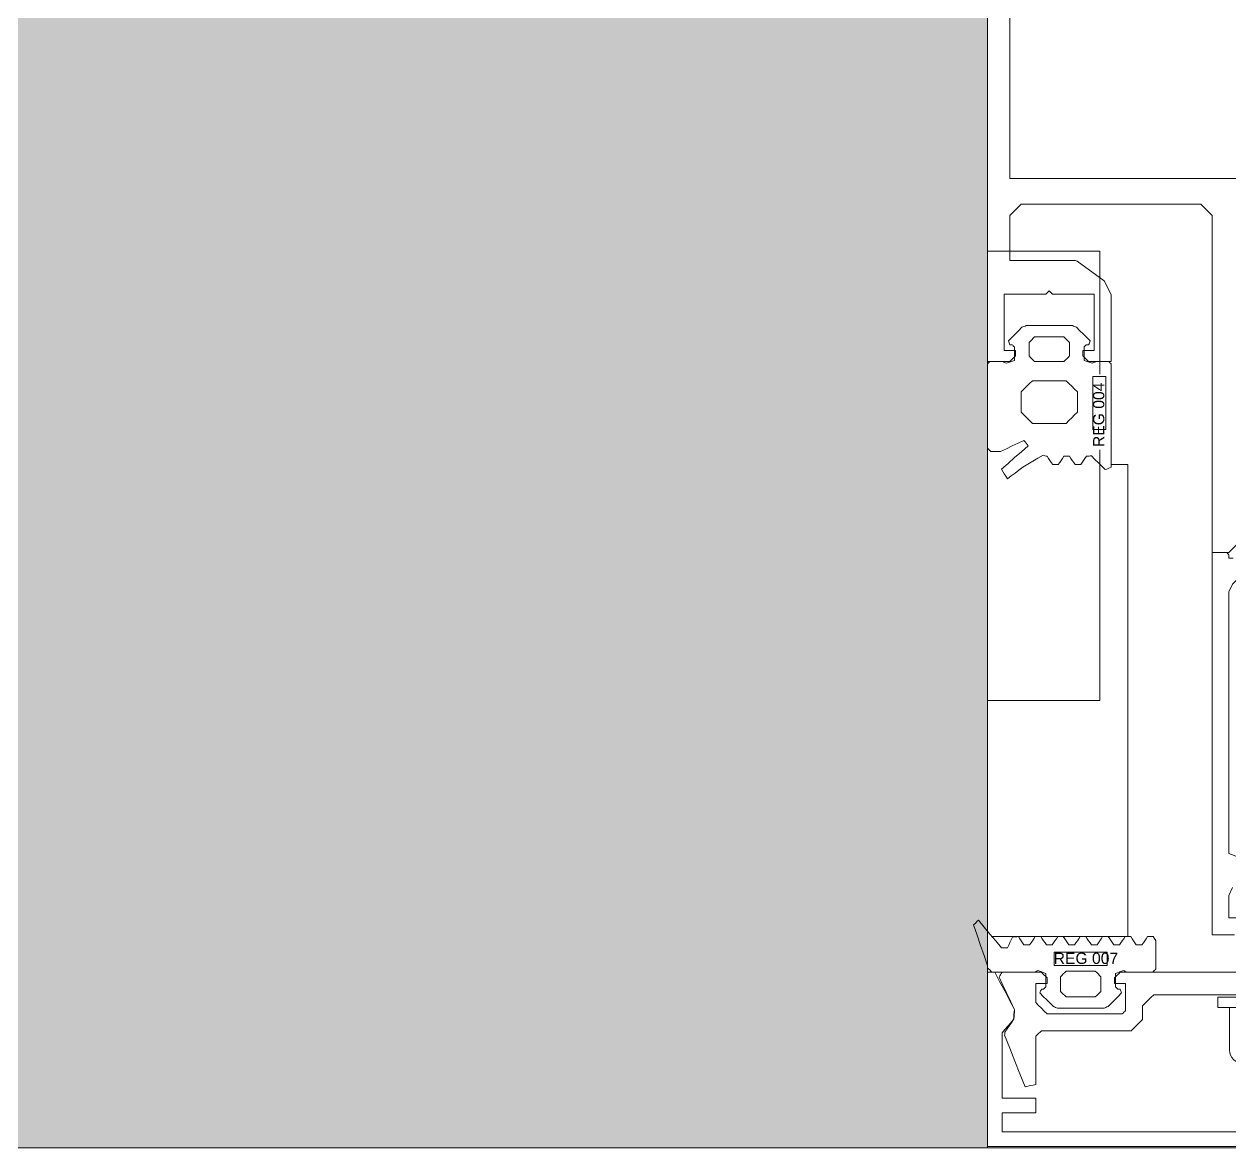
# Model space of a CAD drawing. Header units: millimetres. Extents: x -68946 to 690821, y -552984 to 293768.
# Drawn here: x 125832.1 to 125939.5, y -218780.9 to -218680.9 of the extents above; entities that cross this region are included whole.
import ezdxf

# ---------------------------------------------------------------- set-up
doc = ezdxf.new("R2010")
doc.units = ezdxf.units.MM
for name, color, linetype, lineweight in [('A-GLAZ-____-OTLN', 250, 'Continuous', 5), ('A-GLAZ-CURT-OTLN', 250, 'Continuous', 5), ('A-GLAZ-CWMG-MCUT', 250, 'Continuous', 9), ('A-GLAZ-CWMG-OTLN', 250, 'Continuous', 5), ('G-XREF-____-OTLN', 250, 'Continuous', 9), ('I-WALL-____-OTLN', 250, 'Continuous', 9)]:
    doc.layers.add(name, color=color, linetype=linetype, lineweight=lineweight)
doc.styles.add('Arial', font='arial.ttf', dxfattribs={"height": 1})

# ---------------------------------------------------------------- blocks, each defined once
blk = doc.blocks.new('PNS_Панель прямоугольная2 - Нр_Стекло - 40мм-V48-АР1_Маркировочный план 3 этажа секция 2_3')
at = {"layer": 'A-GLAZ-____-OTLN'}
h = blk.add_hatch(dxfattribs=at)
h.set_pattern_fill('FP_30', color=256, style=0, pattern_type=2)
h.set_pattern_definition([(45, (-97460, -39714.82), (-282.8427, 282.8427), [200, -600]), (45, (-97660, -39814.82), (-282.8427, 282.8427), [600, -200]), (45, (-97260, -39914.82), (-282.8427, 282.8427), [200, -600])])
h.paths.add_polyline_path([(-505, 28.09), (-507.68, 28.09), (-506.69, 30.02)])
h.paths.add_polyline_path([(-505, 0), (-505, 24.34), (-507.73, 22.9), (-508, 25.67), (-505, 26.22), (-506.74, 27.47), (-505, 28.09), (-505, 40), (-515, 40), (-514.31, 30.02), (-513, 27.47), (-513, 26.57), (-513.35, 25.37), (-513, 24.82), (-515, 21), (-515, 0)])
h.paths.add_polyline_path([(505, 0), (515, 0), (514.26, 21.78), (513, 25.24), (513, 25.67), (513, 26.57), (513.1, 27.67), (515, 30.02), (515, 40), (505, 40), (505, 28.09), (508, 27.02), (505, 26.22), (508, 25.67), (507.73, 22.9), (505, 24.34), (505, 21)])
h.paths.add_polyline_path([(508, 27.47), (505, 28.09), (506.69, 30.02), (507.68, 28.09)])
for p, q in [((505, 40), (515, 40)), ((515, 40), (515, 29.06)), ((515, 22.33), (515, 0)), ((505, 0), (515, 0)), ((515, 0), (505, 0))]:
    blk.add_line(p, q, dxfattribs=at)
blk = doc.blocks.new('Прямоугольный импост - Рядовой 50х200-40428489-АР1_Маркировочный план 3 этажа секция 2_3')
at = {"layer": 'A-GLAZ-CWMG-OTLN'}
blk.add_hatch(color=10, dxfattribs=at).paths.add_polyline_path([(85205, 39775.02), (85205, 39975.02), (84195, 39975.02), (84195, 39775.02), (85204.87, 39775.02)])
at = {"layer": 'A-GLAZ-CWMG-MCUT', "lineweight": 5}
for p, q in [((85205, 39842.92), (85205, 39975.02)), ((85205, 39775.02), (85205, 39839.17)), ((84195, 39775.02), (85205, 39775.02))]:
    blk.add_line(p, q, dxfattribs=at)
blk = doc.blocks.new('Прямоугольный импост - 200_dwg-V50-АР1_Маркировочный план 3 этажа секция 2_3')
at = {"layer": 'G-XREF-____-OTLN', "flags": 128}
for points in [[(227971.45, 196911.97), (227971.45, 196781.97), (227973.45, 196781.97), (227973.95, 196782.47), (227973.95, 196782.97), (227972.95, 196782.97), (227972.95, 196787.97), (227976.65, 196787.97), (227976.95, 196788.27), (227977.25, 196787.97), (227980.95, 196787.97), (227980.95, 196782.97), (227979.95, 196782.97), (227979.95, 196782.47), (227980.45, 196781.97), (227982.45, 196781.97), (227982.45, 196787.95), (227981.83, 196789.16), (227979.43, 196790.91), (227979.25, 196790.97), (227973.45, 196790.97), (227973.45, 196794.97), (227974.45, 196795.97), (227990.45, 196795.97), (227991.45, 196794.97), (227991.45, 196764.97), (227992.95, 196764.97), (227994.45, 196766.47)], [(227974.52, 196785.02), (227974.22, 196784.72), (227973.92, 196784.42), (227973.61, 196784.11), (227973.31, 196783.81)], [(227974.88, 196785.17), (227974.79, 196785.13), (227974.7, 196785.09), (227974.61, 196785.06), (227974.52, 196785.02)], [(227979.03, 196785.17), (227977.99, 196785.17), (227976.95, 196785.17), (227975.91, 196785.17), (227974.88, 196785.17)], [(227979.38, 196785.02), (227979.29, 196785.06), (227979.2, 196785.09), (227979.12, 196785.13), (227979.03, 196785.17)], [(227980.59, 196783.81), (227980.29, 196784.11), (227979.99, 196784.42), (227979.68, 196784.72), (227979.38, 196785.02)], [(227973.31, 196783.81), (227973.35, 196783.72), (227973.38, 196783.64), (227973.42, 196783.55), (227973.45, 196783.47)], [(227973.45, 196783.47), (227973.5, 196783.47), (227973.55, 196783.47), (227973.6, 196783.47), (227973.65, 196783.47)], [(227973.65, 196783.47), (227973.7, 196783.42), (227973.75, 196783.37), (227973.8, 196783.32), (227973.85, 196783.27)], [(227975.15, 196783.67), (227975.28, 196783.79), (227975.4, 196783.92), (227975.53, 196784.04), (227975.65, 196784.17)], [(227975.15, 196782.47), (227975.15, 196782.77), (227975.15, 196783.07), (227975.15, 196783.37), (227975.15, 196783.67)], [(227975.65, 196784.17), (227976.3, 196784.17), (227976.95, 196784.17), (227977.6, 196784.17), (227978.25, 196784.17)], [(227978.25, 196784.17), (227978.38, 196784.04), (227978.5, 196783.92), (227978.63, 196783.79), (227978.75, 196783.67)], [(227978.75, 196783.67), (227978.75, 196783.37), (227978.75, 196783.07), (227978.75, 196782.77), (227978.75, 196782.47)], [(227980.05, 196783.27), (227980.1, 196783.32), (227980.15, 196783.37), (227980.2, 196783.42), (227980.25, 196783.47)], [(227980.25, 196783.47), (227980.3, 196783.47), (227980.35, 196783.47), (227980.4, 196783.47), (227980.45, 196783.47)], [(227980.45, 196783.47), (227980.49, 196783.55), (227980.52, 196783.64), (227980.56, 196783.72), (227980.59, 196783.81)], [(227973.85, 196783.27), (227973.85, 196782.97), (227973.85, 196782.67), (227973.85, 196782.37), (227973.85, 196782.07)], [(227975.65, 196781.97), (227975.53, 196782.09), (227975.4, 196782.22), (227975.28, 196782.34), (227975.15, 196782.47)], [(227978.75, 196782.47), (227978.63, 196782.34), (227978.5, 196782.22), (227978.38, 196782.09), (227978.25, 196781.97)], [(227980.05, 196782.07), (227980.05, 196782.37), (227980.05, 196782.67), (227980.05, 196782.97), (227980.05, 196783.27)], [(227971.65, 196781.97), (227971.6, 196781.92), (227971.55, 196781.87), (227971.5, 196781.82), (227971.45, 196781.77)], [(227971.45, 196781.77), (227971.45, 196779.89), (227971.45, 196778.02), (227971.45, 196776.14), (227971.45, 196774.27)], [(227972.83, 196781.97), (227972.53, 196781.97), (227972.24, 196781.97), (227971.95, 196781.97), (227971.65, 196781.97)], [(227973.14, 196781.82), (227973.06, 196781.85), (227972.98, 196781.89), (227972.9, 196781.93), (227972.83, 196781.97)], [(227973.85, 196782.07), (227973.67, 196782), (227973.5, 196781.94), (227973.32, 196781.88), (227973.14, 196781.82)], [(227978.25, 196781.97), (227977.6, 196781.97), (227976.95, 196781.97), (227976.3, 196781.97), (227975.65, 196781.97)], [(227980.77, 196781.82), (227980.59, 196781.88), (227980.41, 196781.94), (227980.23, 196782), (227980.05, 196782.07)], [(227981.08, 196781.97), (227981, 196781.93), (227980.92, 196781.89), (227980.84, 196781.85), (227980.77, 196781.82)], [(227982.25, 196781.97), (227981.96, 196781.97), (227981.67, 196781.97), (227981.37, 196781.97), (227981.08, 196781.97)], [(227982.45, 196781.77), (227982.4, 196781.82), (227982.35, 196781.87), (227982.3, 196781.92), (227982.25, 196781.97)], [(227982.45, 196772.57), (227982.45, 196774.87), (227982.45, 196777.17), (227982.45, 196779.47), (227982.45, 196781.77)], [(227974.45, 196779.27), (227974.7, 196779.52), (227974.95, 196779.77), (227975.2, 196780.02), (227975.45, 196780.27)], [(227975.45, 196780.27), (227976.2, 196780.27), (227976.95, 196780.27), (227977.7, 196780.27), (227978.45, 196780.27)], [(227978.45, 196780.27), (227978.7, 196780.02), (227978.95, 196779.77), (227979.2, 196779.52), (227979.45, 196779.27)], [(227974.45, 196777.47), (227974.45, 196777.92), (227974.45, 196778.37), (227974.45, 196778.82), (227974.45, 196779.27)], [(227979.45, 196779.27), (227979.45, 196778.82), (227979.45, 196778.37), (227979.45, 196777.92), (227979.45, 196777.47)], [(227975.45, 196776.47), (227975.2, 196776.72), (227974.95, 196776.97), (227974.7, 196777.22), (227974.45, 196777.47)], [(227979.45, 196777.47), (227979.2, 196777.22), (227978.95, 196776.97), (227978.7, 196776.72), (227978.45, 196776.47)], [(227978.45, 196776.47), (227977.7, 196776.47), (227976.95, 196776.47), (227976.2, 196776.47), (227975.45, 196776.47)], [(227993.25, 196735.17), (227992.95, 196734.47), (227992.95, 196732.47), (227993.95, 196732.47)], [(227993.45, 196730.97), (227991.45, 196730.97), (227991.45, 196764.97), (227992.75, 196764.97), (227992.95, 196764.77), (227992.95, 196764.47), (227993.33, 196764.47)], [(227972.62, 196773.98), (227973.14, 196774.22), (227973.66, 196774.46), (227974.18, 196774.7), (227974.7, 196774.94)], [(227974.7, 196774.94), (227974.79, 196774.82), (227974.88, 196774.71), (227974.97, 196774.59), (227975.06, 196774.48)], [(227971.45, 196774.27), (227971.53, 196774.19), (227971.6, 196774.12), (227971.68, 196774.04), (227971.75, 196773.97)], [(227971.75, 196773.97), (227971.97, 196773.97), (227972.18, 196773.97), (227972.4, 196773.98), (227972.62, 196773.98)], [(227975.06, 196774.48), (227974.47, 196773.95), (227973.87, 196773.43), (227973.28, 196772.91), (227972.69, 196772.39)], [(227971.85, 196730.8), (227983.95, 196730.8), (227983.95, 196772.8), (227982.45, 196772.8)], [(227974.59, 196772.56), (227975.04, 196772.83), (227975.49, 196773.11), (227975.94, 196773.38), (227976.4, 196773.65)], [(227976.4, 196773.65), (227976.49, 196773.62), (227976.57, 196773.59), (227976.66, 196773.56), (227976.75, 196773.54)], [(227976.75, 196773.54), (227976.88, 196773.35), (227977, 196773.17), (227977.13, 196772.98), (227977.26, 196772.8)], [(227977.26, 196772.8), (227977.38, 196772.8), (227977.5, 196772.8), (227977.63, 196772.8), (227977.75, 196772.8)], [(227977.75, 196772.8), (227977.88, 196772.98), (227978, 196773.17), (227978.13, 196773.35), (227978.26, 196773.54)], [(227978.26, 196773.54), (227978.38, 196773.54), (227978.5, 196773.54), (227978.63, 196773.54), (227978.75, 196773.54)], [(227978.75, 196773.54), (227978.88, 196773.35), (227979, 196773.17), (227979.13, 196772.98), (227979.26, 196772.8)], [(227979.26, 196772.8), (227979.38, 196772.8), (227979.5, 196772.8), (227979.63, 196772.8), (227979.75, 196772.8)], [(227979.75, 196772.8), (227979.88, 196772.98), (227980, 196773.17), (227980.13, 196773.35), (227980.26, 196773.54)], [(227980.26, 196773.54), (227980.37, 196773.55), (227980.49, 196773.56), (227980.6, 196773.57), (227980.72, 196773.58)], [(227980.72, 196773.58), (227981.02, 196773.27), (227981.33, 196772.97), (227981.63, 196772.66), (227981.94, 196772.36)], [(227972.69, 196772.39), (227972.82, 196772.18), (227972.95, 196771.97), (227973.09, 196771.76), (227973.22, 196771.54)], [(227973.22, 196771.54), (227973.56, 196771.8), (227973.9, 196772.05), (227974.24, 196772.31), (227974.59, 196772.56)], [(227981.94, 196772.36), (227982.07, 196772.41), (227982.2, 196772.46), (227982.32, 196772.51), (227982.45, 196772.57)], [(227970.64, 196732.26), (227970.53, 196732.16), (227970.43, 196732.05), (227970.32, 196731.95), (227970.21, 196731.85)], [(227972.69, 196729.79), (227972.18, 196730.41), (227971.66, 196731.03), (227971.15, 196731.64), (227970.64, 196732.26)], [(227970.21, 196731.85), (227970.52, 196730.93), (227970.83, 196730.02), (227971.14, 196729.11), (227971.45, 196728.2)], [(227974.2, 196730.8), (227974.07, 196730.79), (227973.94, 196730.78), (227973.81, 196730.77), (227973.68, 196730.76)], [(227974.7, 196730.06), (227974.58, 196730.24), (227974.45, 196730.43), (227974.33, 196730.61), (227974.2, 196730.8)], [(227975.7, 196730.8), (227975.58, 196730.61), (227975.45, 196730.43), (227975.33, 196730.24), (227975.2, 196730.06)], [(227976.2, 196730.8), (227976.08, 196730.8), (227975.95, 196730.8), (227975.83, 196730.8), (227975.7, 196730.8)], [(227976.7, 196730.06), (227976.58, 196730.24), (227976.45, 196730.43), (227976.33, 196730.61), (227976.2, 196730.8)], [(227977.7, 196730.8), (227977.58, 196730.61), (227977.45, 196730.43), (227977.33, 196730.24), (227977.2, 196730.06)], [(227978.2, 196730.8), (227978.08, 196730.8), (227977.95, 196730.8), (227977.83, 196730.8), (227977.7, 196730.8)], [(227978.7, 196730.06), (227978.58, 196730.24), (227978.45, 196730.43), (227978.33, 196730.61), (227978.2, 196730.8)], [(227979.7, 196730.8), (227979.58, 196730.61), (227979.45, 196730.43), (227979.33, 196730.24), (227979.2, 196730.06)], [(227980.2, 196730.8), (227980.08, 196730.8), (227979.95, 196730.8), (227979.83, 196730.8), (227979.7, 196730.8)], [(227980.7, 196730.06), (227980.58, 196730.24), (227980.45, 196730.43), (227980.33, 196730.61), (227980.2, 196730.8)], [(227981.7, 196730.8), (227981.58, 196730.61), (227981.45, 196730.43), (227981.33, 196730.24), (227981.2, 196730.06)], [(227982.2, 196730.8), (227982.08, 196730.8), (227981.95, 196730.8), (227981.83, 196730.8), (227981.7, 196730.8)], [(227982.7, 196730.06), (227982.58, 196730.24), (227982.45, 196730.43), (227982.33, 196730.61), (227982.2, 196730.8)], [(227983.7, 196730.8), (227983.58, 196730.61), (227983.45, 196730.43), (227983.33, 196730.24), (227983.2, 196730.06)], [(227984.2, 196730.8), (227984.08, 196730.8), (227983.95, 196730.8), (227983.83, 196730.8), (227983.7, 196730.8)], [(227984.7, 196730.06), (227984.58, 196730.24), (227984.45, 196730.43), (227984.33, 196730.61), (227984.2, 196730.8)], [(227985.7, 196730.8), (227985.58, 196730.61), (227985.45, 196730.43), (227985.33, 196730.24), (227985.2, 196730.06)], [(227986.2, 196730.8), (227986.08, 196730.8), (227985.95, 196730.8), (227985.83, 196730.8), (227985.7, 196730.8)], [(227986.4, 196730.51), (227986.35, 196730.58), (227986.3, 196730.65), (227986.25, 196730.73), (227986.2, 196730.8)], [(227973.22, 196729.8), (227973.09, 196729.8), (227972.96, 196729.79), (227972.82, 196729.79), (227972.69, 196729.79)], [(227973.68, 196730.76), (227973.57, 196730.52), (227973.45, 196730.28), (227973.34, 196730.04), (227973.22, 196729.8)], [(227975.2, 196730.06), (227975.08, 196730.06), (227974.95, 196730.06), (227974.83, 196730.06), (227974.7, 196730.06)], [(227977.2, 196730.06), (227977.08, 196730.06), (227976.95, 196730.06), (227976.83, 196730.06), (227976.7, 196730.06)], [(227979.2, 196730.06), (227979.08, 196730.06), (227978.95, 196730.06), (227978.83, 196730.06), (227978.7, 196730.06)], [(227981.2, 196730.06), (227981.08, 196730.06), (227980.95, 196730.06), (227980.83, 196730.06), (227980.7, 196730.06)], [(227983.2, 196730.06), (227983.08, 196730.06), (227982.95, 196730.06), (227982.83, 196730.06), (227982.7, 196730.06)], [(227985.2, 196730.06), (227985.08, 196730.06), (227984.95, 196730.06), (227984.83, 196730.06), (227984.7, 196730.06)], [(227986.45, 196730.34), (227986.44, 196730.38), (227986.43, 196730.42), (227986.41, 196730.46), (227986.4, 196730.51)], [(227986.45, 196727.93), (227986.45, 196728.53), (227986.45, 196729.13), (227986.45, 196729.73), (227986.45, 196730.34)], [(227971.45, 196728.2), (227971.45, 196728.15), (227971.45, 196728.11), (227971.45, 196728.07), (227971.45, 196728.03)], [(227971.45, 196728.03), (227971.55, 196727.93), (227971.65, 196727.83), (227971.75, 196727.73), (227971.85, 196727.63)], [(227972.09, 196727.63), (227971.93, 196727.63), (227971.77, 196727.63), (227971.61, 196727.63), (227971.45, 196727.63)], [(227971.45, 196727.63), (227971.45, 196723.75), (227971.45, 196719.88), (227971.45, 196716), (227971.45, 196712.13)], [(227971.85, 196727.63), (227972.8, 196727.63), (227973.74, 196727.63), (227974.68, 196727.63), (227975.63, 196727.63)], [(227973.86, 196724.3), (227973.42, 196725.14), (227972.98, 196725.97), (227972.53, 196726.8), (227972.09, 196727.63)], [(227972.75, 196727.63), (227972.68, 196727.52), (227972.62, 196727.41), (227972.55, 196727.31), (227972.48, 196727.2)], [(227976.25, 196727.63), (227975.38, 196727.63), (227974.5, 196727.63), (227973.63, 196727.63), (227972.75, 196727.63)], [(227975.63, 196727.63), (227975.7, 196727.67), (227975.78, 196727.7), (227975.86, 196727.74), (227975.94, 196727.78)], [(227975.94, 196727.78), (227976.12, 196727.72), (227976.3, 196727.66), (227976.47, 196727.59), (227976.65, 196727.53)], [(227976.75, 196727.13), (227976.63, 196727.25), (227976.5, 196727.38), (227976.38, 196727.5), (227976.25, 196727.63)], [(227977.95, 196727.23), (227978.08, 196727.35), (227978.2, 196727.48), (227978.33, 196727.6), (227978.45, 196727.73)], [(227978.45, 196727.73), (227979.1, 196727.73), (227979.75, 196727.73), (227980.4, 196727.73), (227981.05, 196727.73)], [(227981.05, 196727.73), (227981.18, 196727.6), (227981.3, 196727.48), (227981.43, 196727.35), (227981.55, 196727.23)], [(227983.25, 196727.63), (227983.13, 196727.5), (227983, 196727.38), (227982.88, 196727.25), (227982.75, 196727.13)], [(227982.85, 196727.53), (227983.03, 196727.59), (227983.21, 196727.66), (227983.39, 196727.72), (227983.57, 196727.78)], [(228009.65, 196727.63), (228003.05, 196727.63), (227996.45, 196727.63), (227989.85, 196727.63), (227983.25, 196727.63)], [(227983.57, 196727.78), (227983.64, 196727.74), (227983.72, 196727.7), (227983.8, 196727.67), (227983.88, 196727.63)], [(227983.88, 196727.63), (227984.45, 196727.63), (227985.02, 196727.63), (227985.58, 196727.63), (227986.15, 196727.63)], [(227986.15, 196727.63), (227986.23, 196727.7), (227986.3, 196727.78), (227986.38, 196727.85), (227986.45, 196727.93)], [(227972.48, 196727.2), (227972.83, 196726.47), (227973.18, 196725.74), (227973.53, 196725), (227973.87, 196724.27)], [(227975.75, 196724.93), (227975.75, 196725.35), (227975.75, 196725.78), (227975.75, 196726.2), (227975.75, 196726.63)], [(227975.75, 196726.63), (227976, 196726.63), (227976.25, 196726.63), (227976.5, 196726.63), (227976.75, 196726.63)], [(227976.65, 196727.53), (227976.65, 196727.23), (227976.65, 196726.93), (227976.65, 196726.63), (227976.65, 196726.33)], [(227976.75, 196726.63), (227976.75, 196726.75), (227976.75, 196726.88), (227976.75, 196727), (227976.75, 196727.13)], [(227977.95, 196725.93), (227977.95, 196726.25), (227977.95, 196726.58), (227977.95, 196726.9), (227977.95, 196727.23)], [(227981.55, 196727.23), (227981.55, 196726.9), (227981.55, 196726.58), (227981.55, 196726.25), (227981.55, 196725.93)], [(227982.75, 196727.13), (227982.75, 196727), (227982.75, 196726.88), (227982.75, 196726.75), (227982.75, 196726.63)], [(227982.75, 196726.63), (227983, 196726.63), (227983.25, 196726.63), (227983.5, 196726.63), (227983.75, 196726.63)], [(227982.85, 196726.33), (227982.85, 196726.63), (227982.85, 196726.93), (227982.85, 196727.23), (227982.85, 196727.53)], [(227983.75, 196726.63), (227983.75, 196726.03), (227983.75, 196725.43), (227983.75, 196724.83), (227983.75, 196724.23)], [(227976.25, 196726.13), (227976.22, 196726.04), (227976.18, 196725.96), (227976.15, 196725.87), (227976.11, 196725.79)], [(227976.11, 196725.79), (227976.41, 196725.48), (227976.72, 196725.18), (227977.02, 196724.88), (227977.32, 196724.58)], [(227976.45, 196726.13), (227976.4, 196726.13), (227976.35, 196726.13), (227976.3, 196726.13), (227976.25, 196726.13)], [(227976.65, 196726.33), (227976.6, 196726.28), (227976.55, 196726.23), (227976.5, 196726.18), (227976.45, 196726.13)], [(227978.45, 196725.43), (227978.33, 196725.55), (227978.2, 196725.68), (227978.08, 196725.8), (227977.95, 196725.93)], [(227981.05, 196725.43), (227980.4, 196725.43), (227979.75, 196725.43), (227979.1, 196725.43), (227978.45, 196725.43)], [(227981.55, 196725.93), (227981.43, 196725.8), (227981.3, 196725.68), (227981.18, 196725.55), (227981.05, 196725.43)], [(227982.18, 196724.58), (227982.48, 196724.88), (227982.79, 196725.18), (227983.09, 196725.48), (227983.39, 196725.79)], [(227983.05, 196726.13), (227983, 196726.18), (227982.95, 196726.23), (227982.9, 196726.28), (227982.85, 196726.33)], [(227983.25, 196726.13), (227983.2, 196726.13), (227983.15, 196726.13), (227983.1, 196726.13), (227983.05, 196726.13)], [(227983.39, 196725.79), (227983.36, 196725.87), (227983.32, 196725.96), (227983.29, 196726.04), (227983.25, 196726.13)], [(227985.25, 196724.63), (227985.5, 196724.88), (227985.75, 196725.13), (227986, 196725.38), (227986.25, 196725.63)], [(227986.25, 196725.63), (227988.73, 196725.63), (227991.2, 196725.63), (227993.68, 196725.63), (227996.15, 196725.63)], [(227976.75, 196723.93), (227976.5, 196724.18), (227976.25, 196724.43), (227976, 196724.68), (227975.75, 196724.93)], [(227977.32, 196724.58), (227977.41, 196724.54), (227977.5, 196724.5), (227977.59, 196724.47), (227977.68, 196724.43)], [(227977.68, 196724.43), (227978.71, 196724.43), (227979.75, 196724.43), (227980.79, 196724.43), (227981.83, 196724.43)], [(227981.83, 196724.43), (227981.92, 196724.47), (227982, 196724.5), (227982.09, 196724.54), (227982.18, 196724.58)], [(227985.25, 196723.43), (227985.25, 196723.73), (227985.25, 196724.03), (227985.25, 196724.33), (227985.25, 196724.63)], [(227999.9, 196720.7), (227999.9, 196724.5), (227993.01, 196724.5), (227993.01, 196720.7)], [(227972.75, 196722.23), (227973, 196722.52), (227973.26, 196722.82), (227973.51, 196723.11), (227973.76, 196723.41)], [(227973.81, 196723.48), (227973.61, 196723.18), (227973.41, 196722.89), (227973.21, 196722.59), (227973, 196722.3)], [(227973.76, 196723.41), (227973.79, 196723.63), (227973.81, 196723.86), (227973.83, 196724.08), (227973.86, 196724.3)], [(227973.87, 196724.27), (227973.86, 196724.07), (227973.84, 196723.87), (227973.83, 196723.68), (227973.81, 196723.48)], [(227983.45, 196723.93), (227981.78, 196723.93), (227980.1, 196723.93), (227978.43, 196723.93), (227976.75, 196723.93)], [(227983.75, 196724.23), (227983.68, 196724.15), (227983.6, 196724.08), (227983.53, 196724), (227983.45, 196723.93)], [(227984.25, 196722.43), (227984.5, 196722.68), (227984.75, 196722.93), (227985, 196723.18), (227985.25, 196723.43)], [(227972.75, 196716.43), (227972.75, 196717.88), (227972.75, 196719.33), (227972.75, 196720.78), (227972.75, 196722.23)], [(227973, 196722.3), (227973, 196722.23), (227972.99, 196722.16), (227972.98, 196722.09), (227972.97, 196722.02)], [(227975.75, 196721.93), (227975.88, 196722.05), (227976, 196722.18), (227976.13, 196722.3), (227976.25, 196722.43)], [(227976.25, 196722.43), (227978.25, 196722.43), (227980.25, 196722.43), (227982.25, 196722.43), (227984.25, 196722.43)], [(227972.97, 196722.02), (227973.43, 196720.87), (227973.88, 196719.73), (227974.33, 196718.59), (227974.79, 196717.44)], [(227975.75, 196717.63), (227975.75, 196718.7), (227975.75, 196719.78), (227975.75, 196720.85), (227975.75, 196721.93)], [(227974.79, 196717.44), (227975.03, 196717.49), (227975.27, 196717.54), (227975.51, 196717.58), (227975.75, 196717.63)], [(227975.75, 196716.43), (227975, 196716.43), (227974.25, 196716.43), (227973.5, 196716.43), (227972.75, 196716.43)], [(227975.75, 196715.13), (227975.75, 196715.45), (227975.75, 196715.78), (227975.75, 196716.1), (227975.75, 196716.43)], [(227972.75, 196713.43), (227972.75, 196713.85), (227972.75, 196714.28), (227972.75, 196714.7), (227972.75, 196715.13)], [(227972.75, 196715.13), (227973.5, 196715.13), (227974.25, 196715.13), (227975, 196715.13), (227975.75, 196715.13)], [(228020.15, 196713.43), (228008.3, 196713.43), (227996.45, 196713.43), (227984.6, 196713.43), (227972.75, 196713.43)], [(227971.45, 196712.13), (227983.95, 196712.13), (227996.45, 196712.13), (228008.95, 196712.13), (228021.45, 196712.13)]]:
    blk.add_lwpolyline(points, dxfattribs=at)
for points in [[(227973.45, 196906.97), (227973.45, 196798.27), (228019.45, 196798.27), (228019.45, 196906.97)], [(227980.82, 196775.93), (227981.99, 196775.93), (227981.99, 196780.63), (227980.82, 196780.63)], [(227998.22, 196738.74), (227999.1, 196737.86), (227999.95, 196738.21), (227999.95, 196761.47), (227999.66, 196762.17), (227997.16, 196764.67), (227995.75, 196764.67), (227993.25, 196762.17), (227992.95, 196761.47), (227992.95, 196738.21), (227993.81, 196737.86), (227994.68, 196738.74)], [(227982.1, 196728.24), (227982.1, 196729.41), (227977.4, 196729.41), (227977.4, 196728.24)], [(227991.96, 196724.5), (227991.96, 196725.42), (228000.65, 196725.42), (228000.65, 196724.5)]]:
    blk.add_lwpolyline(points, close=True, dxfattribs=at)
at = {"layer": 'G-XREF-____-OTLN'}
blk.add_arc((227994.19, 196720.7), 1.19, 180, 270, dxfattribs=at)
blk = doc.blocks.new('Прямоугольный импост - 200_dwg-V218-АР1_Маркировочный план 3 этажа секция 2_3')
at = {"layer": 'G-XREF-____-OTLN', "flags": 128}
for points in [[(227971.45, 196911.97), (227971.45, 196781.97), (227973.45, 196781.97), (227973.95, 196782.47), (227973.95, 196782.97), (227972.95, 196782.97), (227972.95, 196787.97), (227976.65, 196787.97), (227976.95, 196788.27), (227977.25, 196787.97), (227980.95, 196787.97), (227980.95, 196782.97), (227979.95, 196782.97), (227979.95, 196782.47), (227980.45, 196781.97), (227982.45, 196781.97), (227982.45, 196787.95), (227981.83, 196789.16), (227979.43, 196790.91), (227979.25, 196790.97), (227973.45, 196790.97), (227973.45, 196794.97), (227974.45, 196795.97), (227990.45, 196795.97), (227991.45, 196794.97), (227991.45, 196764.97), (227992.95, 196764.97), (227994.45, 196766.47)], [(227974.52, 196785.02), (227974.22, 196784.72), (227973.92, 196784.42), (227973.61, 196784.11), (227973.31, 196783.81)], [(227974.88, 196785.17), (227974.79, 196785.13), (227974.7, 196785.09), (227974.61, 196785.06), (227974.52, 196785.02)], [(227979.03, 196785.17), (227977.99, 196785.17), (227976.95, 196785.17), (227975.91, 196785.17), (227974.88, 196785.17)], [(227979.38, 196785.02), (227979.29, 196785.06), (227979.2, 196785.09), (227979.12, 196785.13), (227979.03, 196785.17)], [(227980.59, 196783.81), (227980.29, 196784.11), (227979.99, 196784.42), (227979.68, 196784.72), (227979.38, 196785.02)], [(227973.31, 196783.81), (227973.35, 196783.72), (227973.38, 196783.64), (227973.42, 196783.55), (227973.45, 196783.47)], [(227973.45, 196783.47), (227973.5, 196783.47), (227973.55, 196783.47), (227973.6, 196783.47), (227973.65, 196783.47)], [(227973.65, 196783.47), (227973.7, 196783.42), (227973.75, 196783.37), (227973.8, 196783.32), (227973.85, 196783.27)], [(227975.15, 196783.67), (227975.28, 196783.79), (227975.4, 196783.92), (227975.53, 196784.04), (227975.65, 196784.17)], [(227975.15, 196782.47), (227975.15, 196782.77), (227975.15, 196783.07), (227975.15, 196783.37), (227975.15, 196783.67)], [(227975.65, 196784.17), (227976.3, 196784.17), (227976.95, 196784.17), (227977.6, 196784.17), (227978.25, 196784.17)], [(227978.25, 196784.17), (227978.38, 196784.04), (227978.5, 196783.92), (227978.63, 196783.79), (227978.75, 196783.67)], [(227978.75, 196783.67), (227978.75, 196783.37), (227978.75, 196783.07), (227978.75, 196782.77), (227978.75, 196782.47)], [(227980.05, 196783.27), (227980.1, 196783.32), (227980.15, 196783.37), (227980.2, 196783.42), (227980.25, 196783.47)], [(227980.25, 196783.47), (227980.3, 196783.47), (227980.35, 196783.47), (227980.4, 196783.47), (227980.45, 196783.47)], [(227980.45, 196783.47), (227980.49, 196783.55), (227980.52, 196783.64), (227980.56, 196783.72), (227980.59, 196783.81)], [(227973.85, 196783.27), (227973.85, 196782.97), (227973.85, 196782.67), (227973.85, 196782.37), (227973.85, 196782.07)], [(227975.65, 196781.97), (227975.53, 196782.09), (227975.4, 196782.22), (227975.28, 196782.34), (227975.15, 196782.47)], [(227978.75, 196782.47), (227978.63, 196782.34), (227978.5, 196782.22), (227978.38, 196782.09), (227978.25, 196781.97)], [(227980.05, 196782.07), (227980.05, 196782.37), (227980.05, 196782.67), (227980.05, 196782.97), (227980.05, 196783.27)], [(227971.65, 196781.97), (227971.6, 196781.92), (227971.55, 196781.87), (227971.5, 196781.82), (227971.45, 196781.77)], [(227971.45, 196781.77), (227971.45, 196779.89), (227971.45, 196778.02), (227971.45, 196776.14), (227971.45, 196774.27)], [(227972.83, 196781.97), (227972.53, 196781.97), (227972.24, 196781.97), (227971.95, 196781.97), (227971.65, 196781.97)], [(227973.14, 196781.82), (227973.06, 196781.85), (227972.98, 196781.89), (227972.9, 196781.93), (227972.83, 196781.97)], [(227973.85, 196782.07), (227973.67, 196782), (227973.5, 196781.94), (227973.32, 196781.88), (227973.14, 196781.82)], [(227978.25, 196781.97), (227977.6, 196781.97), (227976.95, 196781.97), (227976.3, 196781.97), (227975.65, 196781.97)], [(227980.77, 196781.82), (227980.59, 196781.88), (227980.41, 196781.94), (227980.23, 196782), (227980.05, 196782.07)], [(227981.08, 196781.97), (227981, 196781.93), (227980.92, 196781.89), (227980.84, 196781.85), (227980.77, 196781.82)], [(227982.25, 196781.97), (227981.96, 196781.97), (227981.67, 196781.97), (227981.37, 196781.97), (227981.08, 196781.97)], [(227982.45, 196781.77), (227982.4, 196781.82), (227982.35, 196781.87), (227982.3, 196781.92), (227982.25, 196781.97)], [(227982.45, 196772.57), (227982.45, 196774.87), (227982.45, 196777.17), (227982.45, 196779.47), (227982.45, 196781.77)], [(227974.45, 196779.27), (227974.7, 196779.52), (227974.95, 196779.77), (227975.2, 196780.02), (227975.45, 196780.27)], [(227975.45, 196780.27), (227976.2, 196780.27), (227976.95, 196780.27), (227977.7, 196780.27), (227978.45, 196780.27)], [(227978.45, 196780.27), (227978.7, 196780.02), (227978.95, 196779.77), (227979.2, 196779.52), (227979.45, 196779.27)], [(227974.45, 196777.47), (227974.45, 196777.92), (227974.45, 196778.37), (227974.45, 196778.82), (227974.45, 196779.27)], [(227979.45, 196779.27), (227979.45, 196778.82), (227979.45, 196778.37), (227979.45, 196777.92), (227979.45, 196777.47)], [(227975.45, 196776.47), (227975.2, 196776.72), (227974.95, 196776.97), (227974.7, 196777.22), (227974.45, 196777.47)], [(227979.45, 196777.47), (227979.2, 196777.22), (227978.95, 196776.97), (227978.7, 196776.72), (227978.45, 196776.47)], [(227978.45, 196776.47), (227977.7, 196776.47), (227976.95, 196776.47), (227976.2, 196776.47), (227975.45, 196776.47)], [(227993.25, 196735.17), (227992.95, 196734.47), (227992.95, 196732.47), (227993.95, 196732.47)], [(227993.45, 196730.97), (227991.45, 196730.97), (227991.45, 196764.97), (227992.75, 196764.97), (227992.95, 196764.77), (227992.95, 196764.47), (227993.33, 196764.47)], [(227972.62, 196773.98), (227973.14, 196774.22), (227973.66, 196774.46), (227974.18, 196774.7), (227974.7, 196774.94)], [(227974.7, 196774.94), (227974.79, 196774.82), (227974.88, 196774.71), (227974.97, 196774.59), (227975.06, 196774.48)], [(227971.45, 196774.27), (227971.53, 196774.19), (227971.6, 196774.12), (227971.68, 196774.04), (227971.75, 196773.97)], [(227971.75, 196773.97), (227971.97, 196773.97), (227972.18, 196773.97), (227972.4, 196773.98), (227972.62, 196773.98)], [(227975.06, 196774.48), (227974.47, 196773.95), (227973.87, 196773.43), (227973.28, 196772.91), (227972.69, 196772.39)], [(227971.85, 196730.8), (227983.95, 196730.8), (227983.95, 196772.8), (227982.45, 196772.8)], [(227974.59, 196772.56), (227975.04, 196772.83), (227975.49, 196773.11), (227975.94, 196773.38), (227976.4, 196773.65)], [(227976.4, 196773.65), (227976.49, 196773.62), (227976.57, 196773.59), (227976.66, 196773.56), (227976.75, 196773.54)], [(227976.75, 196773.54), (227976.88, 196773.35), (227977, 196773.17), (227977.13, 196772.98), (227977.26, 196772.8)], [(227977.26, 196772.8), (227977.38, 196772.8), (227977.5, 196772.8), (227977.63, 196772.8), (227977.75, 196772.8)], [(227977.75, 196772.8), (227977.88, 196772.98), (227978, 196773.17), (227978.13, 196773.35), (227978.26, 196773.54)], [(227978.26, 196773.54), (227978.38, 196773.54), (227978.5, 196773.54), (227978.63, 196773.54), (227978.75, 196773.54)], [(227978.75, 196773.54), (227978.88, 196773.35), (227979, 196773.17), (227979.13, 196772.98), (227979.26, 196772.8)], [(227979.26, 196772.8), (227979.38, 196772.8), (227979.5, 196772.8), (227979.63, 196772.8), (227979.75, 196772.8)], [(227979.75, 196772.8), (227979.88, 196772.98), (227980, 196773.17), (227980.13, 196773.35), (227980.26, 196773.54)], [(227980.26, 196773.54), (227980.37, 196773.55), (227980.49, 196773.56), (227980.6, 196773.57), (227980.72, 196773.58)], [(227980.72, 196773.58), (227981.02, 196773.27), (227981.33, 196772.97), (227981.63, 196772.66), (227981.94, 196772.36)], [(227972.69, 196772.39), (227972.82, 196772.18), (227972.95, 196771.97), (227973.09, 196771.76), (227973.22, 196771.54)], [(227973.22, 196771.54), (227973.56, 196771.8), (227973.9, 196772.05), (227974.24, 196772.31), (227974.59, 196772.56)], [(227981.94, 196772.36), (227982.07, 196772.41), (227982.2, 196772.46), (227982.32, 196772.51), (227982.45, 196772.57)], [(227970.64, 196732.26), (227970.53, 196732.16), (227970.43, 196732.05), (227970.32, 196731.95), (227970.21, 196731.85)], [(227972.69, 196729.79), (227972.18, 196730.41), (227971.66, 196731.03), (227971.15, 196731.64), (227970.64, 196732.26)], [(227970.21, 196731.85), (227970.52, 196730.93), (227970.83, 196730.02), (227971.14, 196729.11), (227971.45, 196728.2)], [(227974.2, 196730.8), (227974.07, 196730.79), (227973.94, 196730.78), (227973.81, 196730.77), (227973.68, 196730.76)], [(227974.7, 196730.06), (227974.58, 196730.24), (227974.45, 196730.43), (227974.33, 196730.61), (227974.2, 196730.8)], [(227975.7, 196730.8), (227975.58, 196730.61), (227975.45, 196730.43), (227975.33, 196730.24), (227975.2, 196730.06)], [(227976.2, 196730.8), (227976.08, 196730.8), (227975.95, 196730.8), (227975.83, 196730.8), (227975.7, 196730.8)], [(227976.7, 196730.06), (227976.58, 196730.24), (227976.45, 196730.43), (227976.33, 196730.61), (227976.2, 196730.8)], [(227977.7, 196730.8), (227977.58, 196730.61), (227977.45, 196730.43), (227977.33, 196730.24), (227977.2, 196730.06)], [(227978.2, 196730.8), (227978.08, 196730.8), (227977.95, 196730.8), (227977.83, 196730.8), (227977.7, 196730.8)], [(227978.7, 196730.06), (227978.58, 196730.24), (227978.45, 196730.43), (227978.33, 196730.61), (227978.2, 196730.8)], [(227979.7, 196730.8), (227979.58, 196730.61), (227979.45, 196730.43), (227979.33, 196730.24), (227979.2, 196730.06)], [(227980.2, 196730.8), (227980.08, 196730.8), (227979.95, 196730.8), (227979.83, 196730.8), (227979.7, 196730.8)], [(227980.7, 196730.06), (227980.58, 196730.24), (227980.45, 196730.43), (227980.33, 196730.61), (227980.2, 196730.8)], [(227981.7, 196730.8), (227981.58, 196730.61), (227981.45, 196730.43), (227981.33, 196730.24), (227981.2, 196730.06)], [(227982.2, 196730.8), (227982.08, 196730.8), (227981.95, 196730.8), (227981.83, 196730.8), (227981.7, 196730.8)], [(227982.7, 196730.06), (227982.58, 196730.24), (227982.45, 196730.43), (227982.33, 196730.61), (227982.2, 196730.8)], [(227983.7, 196730.8), (227983.58, 196730.61), (227983.45, 196730.43), (227983.33, 196730.24), (227983.2, 196730.06)], [(227984.2, 196730.8), (227984.08, 196730.8), (227983.95, 196730.8), (227983.83, 196730.8), (227983.7, 196730.8)], [(227984.7, 196730.06), (227984.58, 196730.24), (227984.45, 196730.43), (227984.33, 196730.61), (227984.2, 196730.8)], [(227985.7, 196730.8), (227985.58, 196730.61), (227985.45, 196730.43), (227985.33, 196730.24), (227985.2, 196730.06)], [(227986.2, 196730.8), (227986.08, 196730.8), (227985.95, 196730.8), (227985.83, 196730.8), (227985.7, 196730.8)], [(227986.4, 196730.51), (227986.35, 196730.58), (227986.3, 196730.65), (227986.25, 196730.73), (227986.2, 196730.8)], [(227973.22, 196729.8), (227973.09, 196729.8), (227972.96, 196729.79), (227972.82, 196729.79), (227972.69, 196729.79)], [(227973.68, 196730.76), (227973.57, 196730.52), (227973.45, 196730.28), (227973.34, 196730.04), (227973.22, 196729.8)], [(227975.2, 196730.06), (227975.08, 196730.06), (227974.95, 196730.06), (227974.83, 196730.06), (227974.7, 196730.06)], [(227977.2, 196730.06), (227977.08, 196730.06), (227976.95, 196730.06), (227976.83, 196730.06), (227976.7, 196730.06)], [(227979.2, 196730.06), (227979.08, 196730.06), (227978.95, 196730.06), (227978.83, 196730.06), (227978.7, 196730.06)], [(227981.2, 196730.06), (227981.08, 196730.06), (227980.95, 196730.06), (227980.83, 196730.06), (227980.7, 196730.06)], [(227983.2, 196730.06), (227983.08, 196730.06), (227982.95, 196730.06), (227982.83, 196730.06), (227982.7, 196730.06)], [(227985.2, 196730.06), (227985.08, 196730.06), (227984.95, 196730.06), (227984.83, 196730.06), (227984.7, 196730.06)], [(227986.45, 196730.34), (227986.44, 196730.38), (227986.43, 196730.42), (227986.41, 196730.46), (227986.4, 196730.51)], [(227986.45, 196727.93), (227986.45, 196728.53), (227986.45, 196729.13), (227986.45, 196729.73), (227986.45, 196730.34)], [(227971.45, 196728.2), (227971.45, 196728.15), (227971.45, 196728.11), (227971.45, 196728.07), (227971.45, 196728.03)], [(227971.45, 196728.03), (227971.55, 196727.93), (227971.65, 196727.83), (227971.75, 196727.73), (227971.85, 196727.63)], [(227972.09, 196727.63), (227971.93, 196727.63), (227971.77, 196727.63), (227971.61, 196727.63), (227971.45, 196727.63)], [(227971.45, 196727.63), (227971.45, 196723.75), (227971.45, 196719.88), (227971.45, 196716), (227971.45, 196712.13)], [(227971.85, 196727.63), (227972.8, 196727.63), (227973.74, 196727.63), (227974.68, 196727.63), (227975.63, 196727.63)], [(227973.86, 196724.3), (227973.42, 196725.14), (227972.98, 196725.97), (227972.53, 196726.8), (227972.09, 196727.63)], [(227972.75, 196727.63), (227972.68, 196727.52), (227972.62, 196727.41), (227972.55, 196727.31), (227972.48, 196727.2)], [(227976.25, 196727.63), (227975.38, 196727.63), (227974.5, 196727.63), (227973.63, 196727.63), (227972.75, 196727.63)], [(227975.63, 196727.63), (227975.7, 196727.67), (227975.78, 196727.7), (227975.86, 196727.74), (227975.94, 196727.78)], [(227975.94, 196727.78), (227976.12, 196727.72), (227976.3, 196727.66), (227976.47, 196727.59), (227976.65, 196727.53)], [(227976.75, 196727.13), (227976.63, 196727.25), (227976.5, 196727.38), (227976.38, 196727.5), (227976.25, 196727.63)], [(227977.95, 196727.23), (227978.08, 196727.35), (227978.2, 196727.48), (227978.33, 196727.6), (227978.45, 196727.73)], [(227978.45, 196727.73), (227979.1, 196727.73), (227979.75, 196727.73), (227980.4, 196727.73), (227981.05, 196727.73)], [(227981.05, 196727.73), (227981.18, 196727.6), (227981.3, 196727.48), (227981.43, 196727.35), (227981.55, 196727.23)], [(227983.25, 196727.63), (227983.13, 196727.5), (227983, 196727.38), (227982.88, 196727.25), (227982.75, 196727.13)], [(227982.85, 196727.53), (227983.03, 196727.59), (227983.21, 196727.66), (227983.39, 196727.72), (227983.57, 196727.78)], [(228009.65, 196727.63), (228003.05, 196727.63), (227996.45, 196727.63), (227989.85, 196727.63), (227983.25, 196727.63)], [(227983.57, 196727.78), (227983.64, 196727.74), (227983.72, 196727.7), (227983.8, 196727.67), (227983.88, 196727.63)], [(227983.88, 196727.63), (227984.45, 196727.63), (227985.02, 196727.63), (227985.58, 196727.63), (227986.15, 196727.63)], [(227986.15, 196727.63), (227986.23, 196727.7), (227986.3, 196727.78), (227986.38, 196727.85), (227986.45, 196727.93)], [(227972.48, 196727.2), (227972.83, 196726.47), (227973.18, 196725.74), (227973.53, 196725), (227973.87, 196724.27)], [(227975.75, 196724.93), (227975.75, 196725.35), (227975.75, 196725.78), (227975.75, 196726.2), (227975.75, 196726.63)], [(227975.75, 196726.63), (227976, 196726.63), (227976.25, 196726.63), (227976.5, 196726.63), (227976.75, 196726.63)], [(227976.65, 196727.53), (227976.65, 196727.23), (227976.65, 196726.93), (227976.65, 196726.63), (227976.65, 196726.33)], [(227976.75, 196726.63), (227976.75, 196726.75), (227976.75, 196726.88), (227976.75, 196727), (227976.75, 196727.13)], [(227977.95, 196725.93), (227977.95, 196726.25), (227977.95, 196726.58), (227977.95, 196726.9), (227977.95, 196727.23)], [(227981.55, 196727.23), (227981.55, 196726.9), (227981.55, 196726.58), (227981.55, 196726.25), (227981.55, 196725.93)], [(227982.75, 196727.13), (227982.75, 196727), (227982.75, 196726.88), (227982.75, 196726.75), (227982.75, 196726.63)], [(227982.75, 196726.63), (227983, 196726.63), (227983.25, 196726.63), (227983.5, 196726.63), (227983.75, 196726.63)], [(227982.85, 196726.33), (227982.85, 196726.63), (227982.85, 196726.93), (227982.85, 196727.23), (227982.85, 196727.53)], [(227983.75, 196726.63), (227983.75, 196726.03), (227983.75, 196725.43), (227983.75, 196724.83), (227983.75, 196724.23)], [(227976.25, 196726.13), (227976.22, 196726.04), (227976.18, 196725.96), (227976.15, 196725.87), (227976.11, 196725.79)], [(227976.11, 196725.79), (227976.41, 196725.48), (227976.72, 196725.18), (227977.02, 196724.88), (227977.32, 196724.58)], [(227976.45, 196726.13), (227976.4, 196726.13), (227976.35, 196726.13), (227976.3, 196726.13), (227976.25, 196726.13)], [(227976.65, 196726.33), (227976.6, 196726.28), (227976.55, 196726.23), (227976.5, 196726.18), (227976.45, 196726.13)], [(227978.45, 196725.43), (227978.33, 196725.55), (227978.2, 196725.68), (227978.08, 196725.8), (227977.95, 196725.93)], [(227981.05, 196725.43), (227980.4, 196725.43), (227979.75, 196725.43), (227979.1, 196725.43), (227978.45, 196725.43)], [(227981.55, 196725.93), (227981.43, 196725.8), (227981.3, 196725.68), (227981.18, 196725.55), (227981.05, 196725.43)], [(227982.18, 196724.58), (227982.48, 196724.88), (227982.79, 196725.18), (227983.09, 196725.48), (227983.39, 196725.79)], [(227983.05, 196726.13), (227983, 196726.18), (227982.95, 196726.23), (227982.9, 196726.28), (227982.85, 196726.33)], [(227983.25, 196726.13), (227983.2, 196726.13), (227983.15, 196726.13), (227983.1, 196726.13), (227983.05, 196726.13)], [(227983.39, 196725.79), (227983.36, 196725.87), (227983.32, 196725.96), (227983.29, 196726.04), (227983.25, 196726.13)], [(227985.25, 196724.63), (227985.5, 196724.88), (227985.75, 196725.13), (227986, 196725.38), (227986.25, 196725.63)], [(227986.25, 196725.63), (227988.73, 196725.63), (227991.2, 196725.63), (227993.68, 196725.63), (227996.15, 196725.63)], [(227976.75, 196723.93), (227976.5, 196724.18), (227976.25, 196724.43), (227976, 196724.68), (227975.75, 196724.93)], [(227977.32, 196724.58), (227977.41, 196724.54), (227977.5, 196724.5), (227977.59, 196724.47), (227977.68, 196724.43)], [(227977.68, 196724.43), (227978.71, 196724.43), (227979.75, 196724.43), (227980.79, 196724.43), (227981.83, 196724.43)], [(227981.83, 196724.43), (227981.92, 196724.47), (227982, 196724.5), (227982.09, 196724.54), (227982.18, 196724.58)], [(227985.25, 196723.43), (227985.25, 196723.73), (227985.25, 196724.03), (227985.25, 196724.33), (227985.25, 196724.63)], [(227999.9, 196720.7), (227999.9, 196724.5), (227993.01, 196724.5), (227993.01, 196720.7)], [(227972.75, 196722.23), (227973, 196722.52), (227973.26, 196722.82), (227973.51, 196723.11), (227973.76, 196723.41)], [(227973.81, 196723.48), (227973.61, 196723.18), (227973.41, 196722.89), (227973.21, 196722.59), (227973, 196722.3)], [(227973.76, 196723.41), (227973.79, 196723.63), (227973.81, 196723.86), (227973.83, 196724.08), (227973.86, 196724.3)], [(227973.87, 196724.27), (227973.86, 196724.07), (227973.84, 196723.87), (227973.83, 196723.68), (227973.81, 196723.48)], [(227983.45, 196723.93), (227981.78, 196723.93), (227980.1, 196723.93), (227978.43, 196723.93), (227976.75, 196723.93)], [(227983.75, 196724.23), (227983.68, 196724.15), (227983.6, 196724.08), (227983.53, 196724), (227983.45, 196723.93)], [(227984.25, 196722.43), (227984.5, 196722.68), (227984.75, 196722.93), (227985, 196723.18), (227985.25, 196723.43)], [(227972.75, 196716.43), (227972.75, 196717.88), (227972.75, 196719.33), (227972.75, 196720.78), (227972.75, 196722.23)], [(227973, 196722.3), (227973, 196722.23), (227972.99, 196722.16), (227972.98, 196722.09), (227972.97, 196722.02)], [(227975.75, 196721.93), (227975.88, 196722.05), (227976, 196722.18), (227976.13, 196722.3), (227976.25, 196722.43)], [(227976.25, 196722.43), (227978.25, 196722.43), (227980.25, 196722.43), (227982.25, 196722.43), (227984.25, 196722.43)], [(227972.97, 196722.02), (227973.43, 196720.87), (227973.88, 196719.73), (227974.33, 196718.59), (227974.79, 196717.44)], [(227975.75, 196717.63), (227975.75, 196718.7), (227975.75, 196719.78), (227975.75, 196720.85), (227975.75, 196721.93)], [(227974.79, 196717.44), (227975.03, 196717.49), (227975.27, 196717.54), (227975.51, 196717.58), (227975.75, 196717.63)], [(227975.75, 196716.43), (227975, 196716.43), (227974.25, 196716.43), (227973.5, 196716.43), (227972.75, 196716.43)], [(227975.75, 196715.13), (227975.75, 196715.45), (227975.75, 196715.78), (227975.75, 196716.1), (227975.75, 196716.43)], [(227972.75, 196713.43), (227972.75, 196713.85), (227972.75, 196714.28), (227972.75, 196714.7), (227972.75, 196715.13)], [(227972.75, 196715.13), (227973.5, 196715.13), (227974.25, 196715.13), (227975, 196715.13), (227975.75, 196715.13)], [(228020.15, 196713.43), (228008.3, 196713.43), (227996.45, 196713.43), (227984.6, 196713.43), (227972.75, 196713.43)], [(227971.45, 196712.13), (227983.95, 196712.13), (227996.45, 196712.13), (228008.95, 196712.13), (228021.45, 196712.13)]]:
    blk.add_lwpolyline(points, dxfattribs=at)
for points in [[(227973.45, 196906.97), (227973.45, 196798.27), (228019.45, 196798.27), (228019.45, 196906.97)], [(227980.82, 196775.93), (227981.99, 196775.93), (227981.99, 196780.63), (227980.82, 196780.63)], [(227998.22, 196738.74), (227999.1, 196737.86), (227999.95, 196738.21), (227999.95, 196761.47), (227999.66, 196762.17), (227997.16, 196764.67), (227995.75, 196764.67), (227993.25, 196762.17), (227992.95, 196761.47), (227992.95, 196738.21), (227993.81, 196737.86), (227994.68, 196738.74)], [(227982.1, 196728.24), (227982.1, 196729.41), (227977.4, 196729.41), (227977.4, 196728.24)], [(227991.96, 196724.5), (227991.96, 196725.42), (228000.65, 196725.42), (228000.65, 196724.5)]]:
    blk.add_lwpolyline(points, close=True, dxfattribs=at)
at = {"layer": 'G-XREF-____-OTLN'}
blk.add_arc((227994.19, 196720.7), 1.19, 180, 270, dxfattribs=at)
at = {"layer": 'G-XREF-____-OTLN', "color": 7, "insert": (227980.85, 196774.36), "char_height": 1, "width": 6.8684, "attachment_point": 1, "rotation": 90, "line_spacing_factor": 0.941778, "style": 'Arial'}
blk.add_mtext('REG 004', dxfattribs=at)
at = {"layer": 'G-XREF-____-OTLN', "color": 7, "insert": (227977.34, 196729.37), "char_height": 1, "width": 6.8684, "attachment_point": 1, "line_spacing_factor": 0.941778, "style": 'Arial'}
blk.add_mtext('REG 007', dxfattribs=at)
blk = doc.blocks.new('Прямоугольный импост - 42х50х200h-V51-АР1_Маркировочный план 3 этажа секция 2_3')
for name in ['Прямоугольный импост - 200_dwg-V50-АР1_Маркировочный план 3 этажа секция 2_3', 'Прямоугольный импост - 200_dwg-V218-АР1_Маркировочный план 3 этажа секция 2_3']:
    blk.add_blockref(name, (-227996.45, -196751.8))

msp = doc.modelspace()

# ---------------------------------------------------------------- linework, layer by layer
at = {"layer": 'I-WALL-____-OTLN', "lineweight": 15}
msp.add_line((125967.9057, -218780.9056), (125917.9057, -218780.9056), dxfattribs=at)

# ---------------------------------------------------------------- block references
at = {"layer": 'A-GLAZ-CURT-OTLN'}
msp.add_blockref('PNS_Панель прямоугольная2 - Нр_Стекло - 40мм-V48-АР1_Маркировочный план 3 этажа секция 2_3', (125412.9057, -218741.1056), dxfattribs=at)
at = {"layer": 'A-GLAZ-CWMG-OTLN'}
msp.add_blockref('Прямоугольный импост - Рядовой 50х200-40428489-АР1_Маркировочный план 3 этажа секция 2_3', (40712.9057, -258555.9292), dxfattribs=at)
at = {"layer": 'G-XREF-____-OTLN'}
msp.add_blockref('Прямоугольный импост - 42х50х200h-V51-АР1_Маркировочный план 3 этажа секция 2_3', (125942.9057, -218741.1056), dxfattribs=at)

doc.saveas('drawing.dxf')
